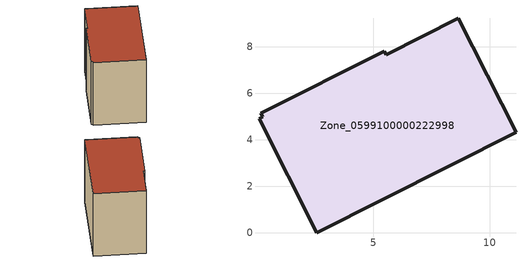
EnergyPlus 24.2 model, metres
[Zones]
Zone_0599100000222998
 floor ground (C_G): 0.07,4.92 0.23,5 0.16,5.14 5.47,7.82 5.55,7.67 8.66,9.23 11.14,4.33 2.56,0 z3.05
 wall outside (C_F): 11.14,4.33 8.66,9.23 5.55,7.67 5.47,7.82 0.16,5.14 0.23,5 0.07,4.92 2.56,0 11.14,4.33 z3.05:10.96
 roof outside (C_R): 5.55,7.67 5.47,7.82 0.16,5.14 0.23,5 0.07,4.92 2.56,0 11.14,4.33 8.66,9.23 z10.96
[BUILDING]
Pand.0599100000222998: North Axis=0; Terrain=City; Loads Convergence Tolerance Value=0.04; Temperature Convergence Tolerance Value=0.4; Solar Distribution=FullExterior; Maximum Number of Warmup Days=25; Minimum Number of Warmup Days=1
[Site:Location]
Rotterdam.The.Hague.AP_ZH_NLD Design_Conditions: Latitude=51.96; Longitude=4.45; Time Zone=1; Elevation=-4.5
[SITE:GROUNDTEMPERATURE:BUILDINGSURFACE]
18, 18, 18, 18, 18, 18, 18, 18, 18, 18, 18, 18
[MATERIAL] Thermal Absorptance=0.9; Solar Absorptance=0.7; Visible Absorptance=0.7
Name | Roughness | Thickness | Conductivity | Density | Specific Heat
G.TC.1975-1991 | MediumSmooth | 0.15 | 0.288461 | 540 | 1210
F.TC.1975-1991 | Rough | 0.3 | 0.230769 | 1920 | 840
R.TC.1975-1991 | MediumRough | 0.2 | 0.153846 | 1500 | 1000
[CONSTRUCTION]
C_G: G.TC.1975-1991
C_F: F.TC.1975-1991
C_R: R.TC.1975-1991
[ZONE]
Zone_0599100000222998: Type=1; Multiplier=1; Ceiling Height=Autocalculate; Volume=Autocalculate; Floor Area=autocalculate; Part of Total Floor Area=Yes
[ZONEINFILTRATION:DESIGNFLOWRATE]
Infil_Zone_0599100000222998: Zone or ZoneList or Space or SpaceList=Zone_0599100000222998; Schedule=AlwaysOn; Design Flow Rate Calculation Method=Flow/Area; Flow Rate per Floor Area=0.003; Constant Term Coefficient=1; Temperature Term Coefficient=0; Velocity Term Coefficient=0; Velocity Squared Term Coefficient=0
[HVACTEMPLATE:ZONE:IDEALLOADSAIRSYSTEM]
Zone_0599100000222998: Maximum Heating Supply Air Temperature=50; Minimum Cooling Supply Air Temperature=13; Maximum Heating Supply Air Humidity Ratio=0.0156; Minimum Cooling Supply Air Humidity Ratio=0.0077; Heating Limit=NoLimit; Cooling Limit=NoLimit; Dehumidification Control Type=ConstantSensibleHeatRatio; Cooling Sensible Heat Ratio=0.7; Dehumidification Setpoint=60; Humidification Control Type=None; Humidification Setpoint=30; Outdoor Air Method=None; Outdoor Air Flow Rate per Person=0.00944; Outdoor Air Flow Rate per Zone Floor Area=0; Outdoor Air Flow Rate per Zone=0; Demand Controlled Ventilation Type=None; Outdoor Air Economizer Type=NoEconomizer; Heat Recovery Type=None; Sensible Heat Recovery Effectiveness=0.7; Latent Heat Recovery Effectiveness=0.65
[ZONECONTROL:THERMOSTAT]
ThermostatControl_Zone_0599100000222998: Zone or ZoneList=Zone_0599100000222998; Control Type Schedule=DualSetpointControlType; Control 1=Thermostat_Zone_0599100000222998; Temperature Difference Between Cutout And Setpoint=0
[THERMOSTATSETPOINT:DUALSETPOINT]
Thermostat_Zone_0599100000222998: Heating Setpoint Temperature Schedule=HeatingSetpoint_Zone_0599100000222998; Cooling Setpoint Temperature Schedule=CoolingSetpoint_Zone_0599100000222998
[SCHEDULE:COMPACT]
HeatingSetpoint_Zone_0599100000222998: Through: 12/31, For: AllDays, Until: 24:00, 21
CoolingSetpoint_Zone_0599100000222998: Through: 12/31, For: AllDays, Until: 24:00, 24
DualSetpointControlType: Through: 12/31, For: AllDays, Until: 24:00, 4
AlwaysOn: Through: 12/31, For: AllDays, Until: 24:00, 1
